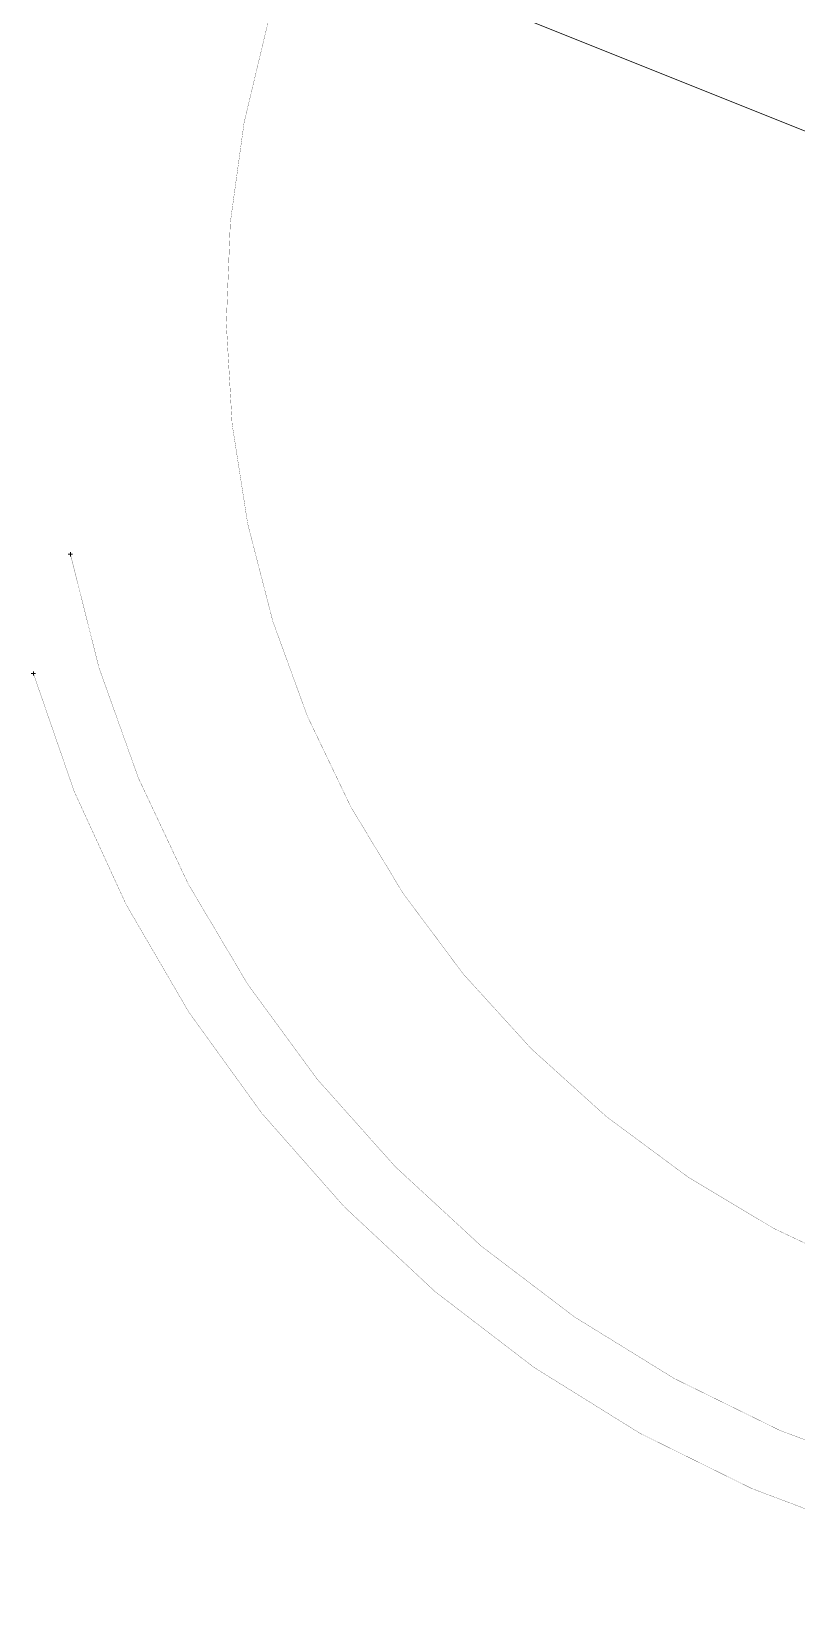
# Model space of a CAD drawing. Extents: x 358458 to 361663, y 818350 to 821723.
# Drawn here: x 359794 to 360150, y 819673 to 820400 of the extents above; entities that cross this region are included whole.
import ezdxf

# ---------------------------------------------------------------- set-up
doc = ezdxf.new("R2010")
doc.units = 0
doc.header["$MEASUREMENT"] = 0
doc.linetypes.add('solid', pattern=[0])
doc.layers.add('PIVOT10', color=96, linetype='solid', lineweight=9)

# ---------------------------------------------------------------- blocks, each defined once
blk = doc.blocks.new('CCAD_POINT_CROSS')
at = {"linetype": 'solid'}
for p, q in [((-1, 0), (1, 0)), ((0, -1), (0, 1))]:
    blk.add_line(p, q, dxfattribs=at)
for tag in ['POINT_NUMBER', 'POINT_CODE', 'POINT_HEIGHT']:
    blk.add_attdef(tag, (0, 0), '', height=1)

msp = doc.modelspace()

# ---------------------------------------------------------------- linework, layer by layer
at = {"layer": 'PIVOT10', "linetype": 'solid', "lineweight": 9}
msp.add_line((359918.9, 820447.36), (360366, 820268.31), dxfattribs=at)
at = {"layer": 'PIVOT10', "color": 96, "linetype": 'solid', "lineweight": 9, "const_width": 0.1}
for points in [[(359918.9, 820447.36, 2.515138), (360519.65, 820725.38, -0.727255)], [(359811.94, 820156.7, 0.840116), (360925.02, 820185.02, -0.213173)], [(359794.73, 820101.26, 0.771572), (360945.73, 820133.53, -0.195322)]]:
    msp.add_lwpolyline(points, format="xyb", dxfattribs=at)
at = {"layer": 'PIVOT10', "color": 96, "lineweight": 0}
for p in [(359811.94, 820156.7), (359794.73, 820101.26)]:
    msp.add_point(p, dxfattribs=at)

# ---------------------------------------------------------------- block references
for p in [(359811.94, 820156.7), (359794.73, 820101.26)]:
    msp.add_blockref('CCAD_POINT_CROSS', p, dxfattribs=at)

doc.saveas('drawing.dxf')
